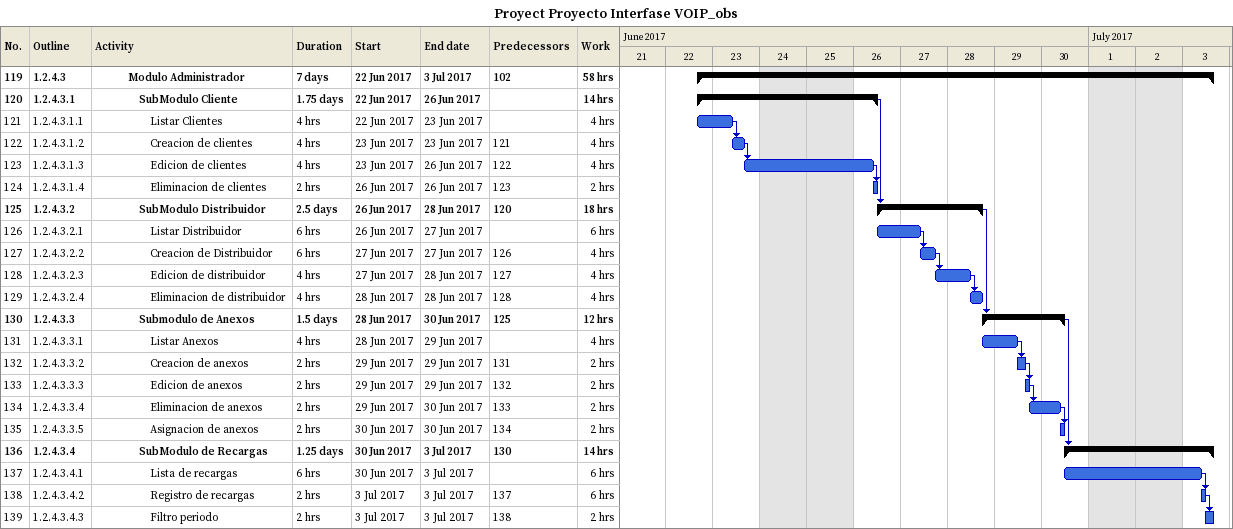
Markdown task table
Proyect Proyecto Interfase VOIP_obs

| ID | WBS | Task | Duration | Start | Finish | Predecessors | Work (h) |
|---|---|---|---|---|---|---|---|
| 119 | 1.2.4.3 | **Modulo Administrador** | 7d | 2017-06-22 | 2017-07-03 | 102 | 58 |
| 120 | 1.2.4.3.1 | **SubModulo Cliente** | 1.75d | 2017-06-22 | 2017-06-26 |  | 14 |
| 121 | 1.2.4.3.1.1 | Listar Clientes | 4h | 2017-06-22 | 2017-06-23 |  | 4 |
| 122 | 1.2.4.3.1.2 | Creacion de clientes | 4h | 2017-06-23 | 2017-06-23 | 121 | 4 |
| 123 | 1.2.4.3.1.3 | Edicion de clientes | 4h | 2017-06-23 | 2017-06-26 | 122 | 4 |
| 124 | 1.2.4.3.1.4 | Eliminacion de clientes | 2h | 2017-06-26 | 2017-06-26 | 123 | 2 |
| 125 | 1.2.4.3.2 | **SubModulo Distribuidor** | 2.5d | 2017-06-26 | 2017-06-28 | 120 | 18 |
| 126 | 1.2.4.3.2.1 | Listar Distribuidor | 6h | 2017-06-26 | 2017-06-27 |  | 6 |
| 127 | 1.2.4.3.2.2 | Creacion de Distribuidor | 6h | 2017-06-27 | 2017-06-27 | 126 | 4 |
| 128 | 1.2.4.3.2.3 | Edicion de distribuidor | 4h | 2017-06-27 | 2017-06-28 | 127 | 4 |
| 129 | 1.2.4.3.2.4 | Eliminacion de distribuidor | 4h | 2017-06-28 | 2017-06-28 | 128 | 4 |
| 130 | 1.2.4.3.3 | **Submodulo de Anexos** | 1.5d | 2017-06-28 | 2017-06-30 | 125 | 12 |
| 131 | 1.2.4.3.3.1 | Listar Anexos | 4h | 2017-06-28 | 2017-06-29 |  | 4 |
| 132 | 1.2.4.3.3.2 | Creacion de anexos | 2h | 2017-06-29 | 2017-06-29 | 131 | 2 |
| 133 | 1.2.4.3.3.3 | Edicion de anexos | 2h | 2017-06-29 | 2017-06-29 | 132 | 2 |
| 134 | 1.2.4.3.3.4 | Eliminacion de anexos | 2h | 2017-06-29 | 2017-06-30 | 133 | 2 |
| 135 | 1.2.4.3.3.5 | Asignacion de anexos | 2h | 2017-06-30 | 2017-06-30 | 134 | 2 |
| 136 | 1.2.4.3.4 | **SubModulo de Recargas** | 1.25d | 2017-06-30 | 2017-07-03 | 130 | 14 |
| 137 | 1.2.4.3.4.1 | Lista de recargas | 6h | 2017-06-30 | 2017-07-03 |  | 6 |
| 138 | 1.2.4.3.4.2 | Registro de recargas | 2h | 2017-07-03 | 2017-07-03 | 137 | 6 |
| 139 | 1.2.4.3.4.3 | Filtro periodo | 2h | 2017-07-03 | 2017-07-03 | 138 | 2 |
